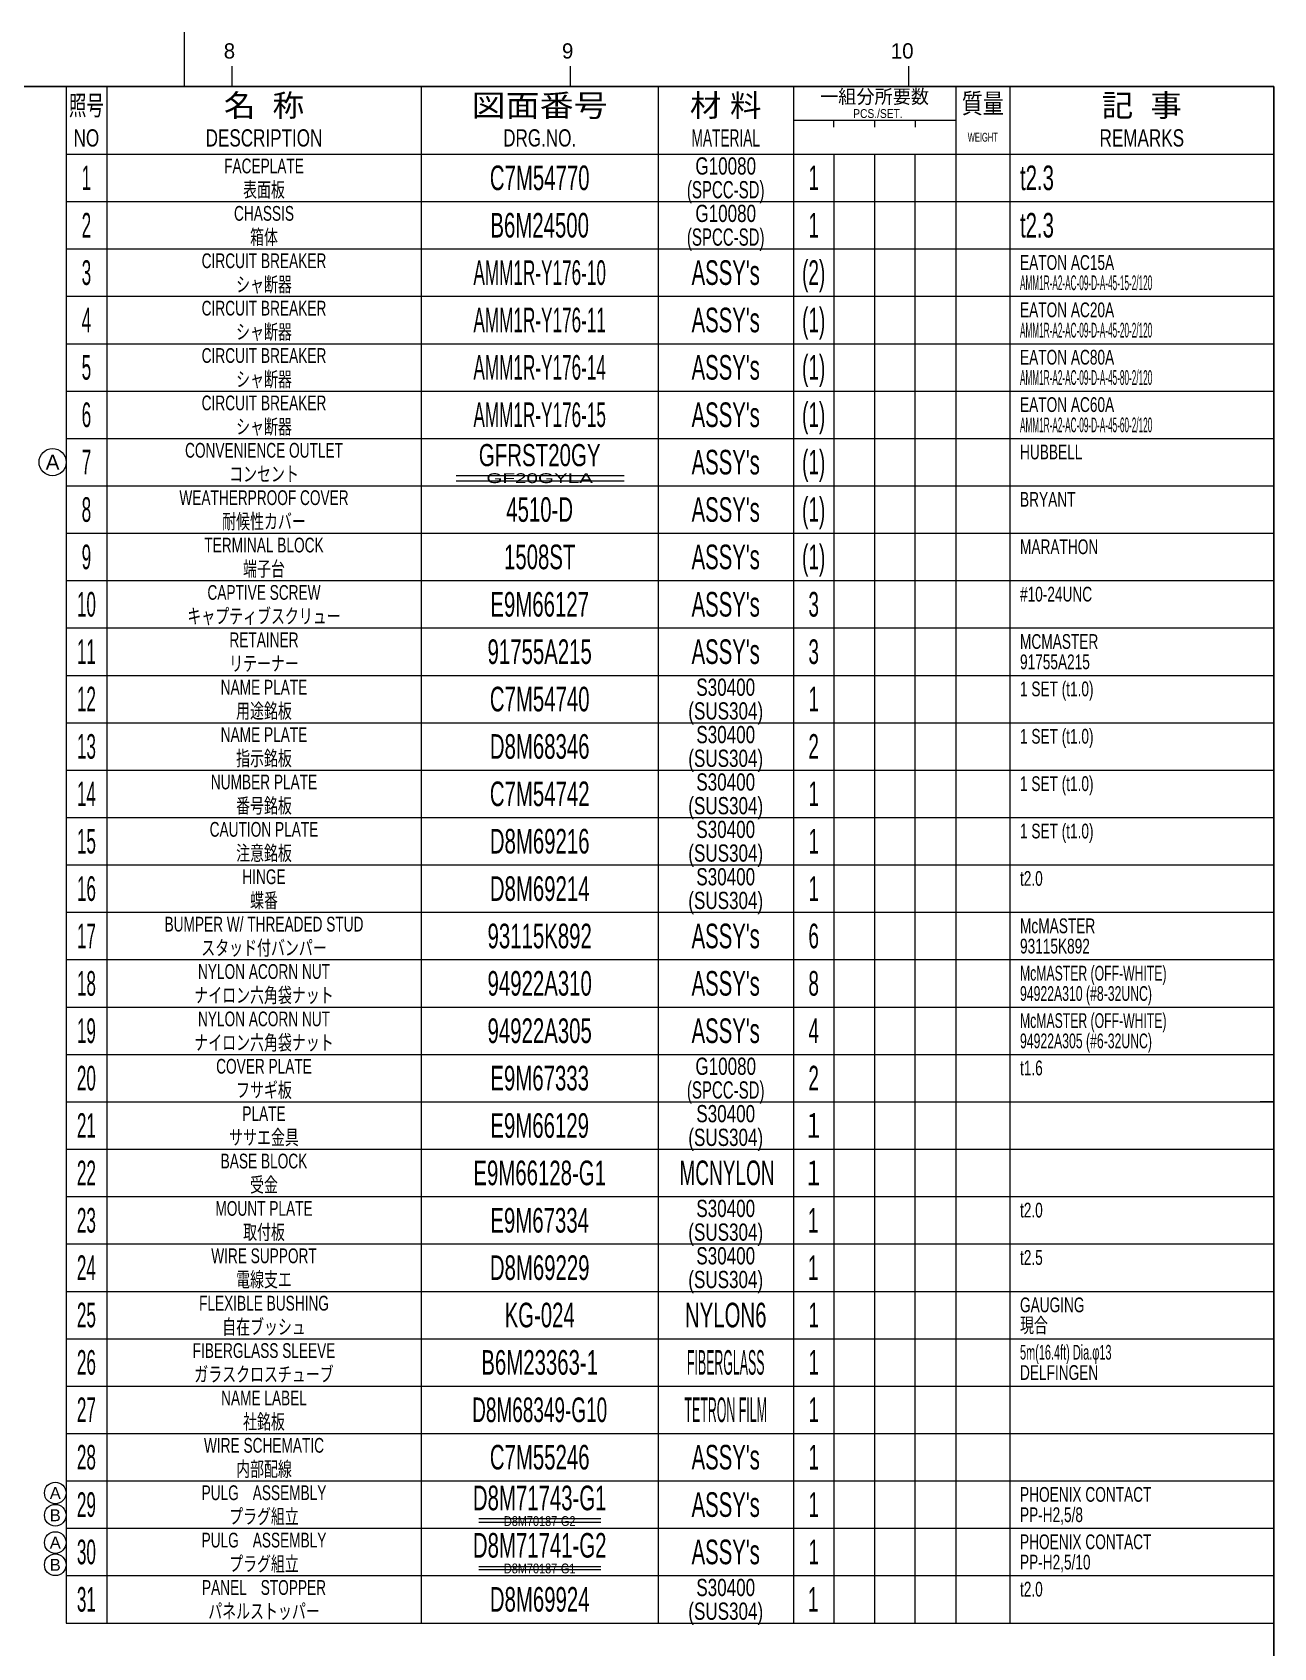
# Model space of a CAD drawing. Header units: millimetres. Extents: x 7 to 587, y 2 to 418.
# Drawn here: x 403.5 to 587, y 179.4 to 418 of the extents above; entities that cross this region are included whole.
import ezdxf
from ezdxf.enums import TextEntityAlignment as Align

# ---------------------------------------------------------------- set-up
doc = ezdxf.new("R2010")
doc.units = ezdxf.units.MM
for name, color, linetype in [('GR1_05', 7, 'Continuous'), ('図面枠C7M', 7, 'Continuous'), ('表題、部品表_01', 7, 'Continuous'), ('表題、部品表_02', 7, 'Continuous'), ('表題、部品表_03', 7, 'Continuous')]:
    doc.layers.add(name, color=color, linetype=linetype)
doc.styles.add('HG丸ｺﾞｼｯｸM-PRO', font='')
doc.styles.get('HG丸ｺﾞｼｯｸM-PRO').set_extended_font_data('HG丸ｺﾞｼｯｸM-PRO')

# ---------------------------------------------------------------- blocks, each defined once
blk = doc.blocks.new('BLKF023')
at = {"layer": '図面枠C7M', "color": 4, "linetype": 'Continuous', "lineweight": 13}
for p, q in [((426, 410), (426, 418)), ((433, 413), (433, 410)), ((483, 413), (483, 410)), ((533, 413), (533, 410)), ((585, 393), (587, 393)), ((585, 386), (587, 386)), ((585, 379), (587, 379)), ((585, 372), (587, 372)), ((585, 365), (587, 365)), ((585, 358), (587, 358)), ((585, 351), (587, 351)), ((585, 344), (587, 344)), ((585, 337), (587, 337)), ((585, 330), (587, 330)), ((585, 323), (587, 323)), ((585, 316), (587, 316)), ((585, 309), (587, 309)), ((585, 302), (587, 302)), ((585, 295), (587, 295)), ((585, 288), (587, 288)), ((585, 281), (587, 281)), ((585, 274), (587, 274)), ((585, 267), (587, 267)), ((587, 260), (585, 260)), ((585, 253), (587, 253)), ((585, 246), (587, 246)), ((585, 239), (587, 239)), ((585, 232), (587, 232)), ((585, 225), (587, 225)), ((585, 218), (587, 218)), ((585, 211), (587, 211)), ((585, 204), (587, 204)), ((585, 197), (587, 197)), ((585, 190), (587, 190)), ((585, 183), (587, 183))]:
    blk.add_line(p, q, dxfattribs=at)
at = {"layer": '図面枠C7M', "color": 2, "linetype": 'Continuous', "lineweight": 25}
for p, q in [((33, 410), (587, 410)), ((587, 410), (587, 10))]:
    blk.add_line(p, q, dxfattribs=at)
at = {"layer": '図面枠C7M', "color": 4, "linetype": 'Continuous', "lineweight": 13, "style": 'HG丸ｺﾞｼｯｸM-PRO', "width": 1.003994}
for s, height, p in [('8', 2.25, (431.8, 413.45)), ('9', 2.25, (481.8, 413.45)), ('10', 2.255, (530.4, 413.45))]:
    blk.add_text(s, height=height, dxfattribs=at).set_placement(p, align=Align.BOTTOM_LEFT)
blk = doc.blocks.new('BLKF029')
at = {"layer": '表題、部品表_01', "color": 4, "linetype": 'Continuous', "lineweight": 13}
for p, q in [((408.5, 410), (408.5, 400)), ((408.5, 410), (587, 410)), ((414.5, 410), (414.5, 400)), ((461, 410), (461, 400)), ((496, 410), (496, 400)), ((516, 410), (516, 400)), ((540, 410), (540, 400)), ((548, 410), (548, 400)), ((587, 410), (587, 400)), ((516, 405), (540, 405)), ((522, 404), (522, 405)), ((528, 405), (528, 404)), ((534, 405), (534, 404)), ((408.5, 400), (587, 400))]:
    blk.add_line(p, q, dxfattribs=at)
at = {"layer": '表題、部品表_01', "color": 3, "linetype": 'Continuous', "lineweight": 35, "style": 'HG丸ｺﾞｼｯｸM-PRO'}
for s, height, width, p in [('照号', 2.909, 0.651535, (411.5, 407.2)), ('名  称', 3.273, 1.042426, (437.75, 407.2)), ('図面番号', 3.273, 1.127518, (478.5, 407.2)), ('材 料', 3.273, 1.042439, (506, 407.2)), ('一組分所要数', 2.036, 0.966638, (528, 408.5)), ('質量', 2.909, 0.781842, (544, 407.5)), ('記  事', 3.273, 1.042426, (567.5, 407.2)), ('PCS./SET.', 1.309, 0.862935, (528.5, 406)), ('NO', 2.545, 0.740841, (411.5, 402.4)), ('DESCRIPTION', 2.5455, 0.741365, (437.75, 402.4)), ('DRG.NO.', 2.545, 0.741189, (478.5, 402.4)), ('MATERIAL', 2.545, 0.594756, (506, 402.4)), ('REMARKS', 2.545, 0.742803, (567.5, 402.4)), ('WEIGHT', 1.309, 0.635507, (544, 402.5))]:
    blk.add_text(s, height=height, dxfattribs=dict(at, width=width)).set_placement(p, align=Align.MIDDLE_CENTER)
blk = doc.blocks.new('BLKF028')
at = {"layer": '表題、部品表_01', "color": 3, "linetype": 'Continuous', "lineweight": 13}
blk.add_blockref('BLKF029', (0, 0), dxfattribs=at)
blk = doc.blocks.new('BLKF030')
at = {"layer": '表題、部品表_02', "color": 4, "linetype": 'Continuous', "lineweight": 13}
for p, q in [((408.5, 365), (408.5, 358)), ((408.5, 365), (587, 365)), ((414.5, 365), (414.5, 358)), ((461, 365), (461, 358)), ((496, 365), (496, 358)), ((516, 365), (516, 358)), ((522, 365), (522, 358)), ((528, 365), (528, 358)), ((534, 358), (534, 365)), ((540, 365), (540, 358)), ((548, 365), (548, 358)), ((587, 365), (587, 358)), ((408.5, 358), (587, 358))]:
    blk.add_line(p, q, dxfattribs=at)
blk = doc.blocks.new('BLKF033')
at = {"layer": '表題、部品表_02', "color": 4, "linetype": 'Continuous', "lineweight": 13}
for p, q in [((408.5, 379), (408.5, 372)), ((408.5, 379), (587, 379)), ((414.5, 379), (414.5, 372)), ((461, 379), (461, 372)), ((496, 379), (496, 372)), ((516, 379), (516, 372)), ((522, 379), (522, 372)), ((528, 379), (528, 372)), ((534, 372), (534, 379)), ((540, 379), (540, 372)), ((548, 379), (548, 372)), ((587, 379), (587, 372)), ((408.5, 372), (587, 372))]:
    blk.add_line(p, q, dxfattribs=at)
blk = doc.blocks.new('BLKF035')
at = {"layer": '表題、部品表_02', "color": 4, "linetype": 'Continuous', "lineweight": 13}
for p, q in [((408.5, 386), (408.5, 379)), ((408.5, 386), (587, 386)), ((414.5, 386), (414.5, 379)), ((461, 386), (461, 379)), ((496, 386), (496, 379)), ((516, 386), (516, 379)), ((522, 386), (522, 379)), ((528, 386), (528, 379)), ((534, 379), (534, 386)), ((540, 386), (540, 379)), ((548, 386), (548, 379)), ((587, 386), (587, 379)), ((408.5, 379), (587, 379))]:
    blk.add_line(p, q, dxfattribs=at)
blk = doc.blocks.new('BLKF036')
at = {"layer": '表題、部品表_02', "color": 4, "linetype": 'Continuous', "lineweight": 13}
for p, q in [((408.5, 400), (408.5, 393)), ((408.5, 400), (587, 400)), ((414.5, 400), (414.5, 393)), ((461, 400), (461, 393)), ((496, 400), (496, 393)), ((516, 400), (516, 393)), ((522, 400), (522, 393)), ((528, 400), (528, 393)), ((534, 393), (534, 400)), ((540, 400), (540, 393)), ((548, 400), (548, 393)), ((587, 400), (587, 393)), ((408.5, 393), (587, 393))]:
    blk.add_line(p, q, dxfattribs=at)
blk = doc.blocks.new('BLKF038')
at = {"layer": '表題、部品表_02', "color": 4, "linetype": 'Continuous', "lineweight": 13}
for p, q in [((408.5, 393), (408.5, 386)), ((408.5, 393), (587, 393)), ((414.5, 393), (414.5, 386)), ((461, 393), (461, 386)), ((496, 393), (496, 386)), ((516, 393), (516, 386)), ((522, 393), (522, 386)), ((528, 393), (528, 386)), ((534, 386), (534, 393)), ((540, 393), (540, 386)), ((548, 393), (548, 386)), ((587, 393), (587, 386)), ((408.5, 386), (587, 386))]:
    blk.add_line(p, q, dxfattribs=at)
blk = doc.blocks.new('BLKF040')
at = {"layer": '表題、部品表_02', "color": 4, "linetype": 'Continuous', "lineweight": 13}
for p, q in [((408.5, 344), (408.5, 337)), ((408.5, 344), (587, 344)), ((414.5, 344), (414.5, 337)), ((461, 344), (461, 337)), ((496, 344), (496, 337)), ((516, 344), (516, 337)), ((522, 344), (522, 337)), ((528, 344), (528, 337)), ((534, 337), (534, 344)), ((540, 344), (540, 337)), ((548, 344), (548, 337)), ((587, 344), (587, 337)), ((408.5, 337), (587, 337))]:
    blk.add_line(p, q, dxfattribs=at)
blk = doc.blocks.new('BLKF042')
at = {"layer": '表題、部品表_02', "color": 4, "linetype": 'Continuous', "lineweight": 13}
for p, q in [((408.5, 337), (408.5, 330)), ((408.5, 337), (587, 337)), ((414.5, 337), (414.5, 330)), ((461, 337), (461, 330)), ((496, 337), (496, 330)), ((516, 337), (516, 330)), ((522, 337), (522, 330)), ((528, 337), (528, 330)), ((534, 330), (534, 337)), ((540, 337), (540, 330)), ((548, 337), (548, 330)), ((587, 337), (587, 330)), ((408.5, 330), (587, 330))]:
    blk.add_line(p, q, dxfattribs=at)
blk = doc.blocks.new('BLKF044')
at = {"layer": '表題、部品表_02', "color": 4, "linetype": 'Continuous', "lineweight": 13}
for p, q in [((408.5, 330), (408.5, 323)), ((408.5, 330), (587, 330)), ((414.5, 330), (414.5, 323)), ((461, 330), (461, 323)), ((496, 330), (496, 323)), ((516, 330), (516, 323)), ((522, 330), (522, 323)), ((528, 330), (528, 323)), ((534, 323), (534, 330)), ((540, 330), (540, 323)), ((548, 330), (548, 323)), ((587, 330), (587, 323)), ((408.5, 323), (587, 323))]:
    blk.add_line(p, q, dxfattribs=at)
blk = doc.blocks.new('BLKF046')
at = {"layer": '表題、部品表_02', "color": 4, "linetype": 'Continuous', "lineweight": 13}
for p, q in [((408.5, 323), (408.5, 316)), ((408.5, 323), (587, 323)), ((414.5, 323), (414.5, 316)), ((461, 323), (461, 316)), ((496, 323), (496, 316)), ((516, 323), (516, 316)), ((522, 323), (522, 316)), ((528, 323), (528, 316)), ((534, 316), (534, 323)), ((540, 323), (540, 316)), ((548, 323), (548, 316)), ((587, 323), (587, 316)), ((408.5, 316), (587, 316))]:
    blk.add_line(p, q, dxfattribs=at)
blk = doc.blocks.new('BLKF048')
at = {"layer": '表題、部品表_02', "color": 4, "linetype": 'Continuous', "lineweight": 13}
for p, q in [((408.5, 316), (408.5, 309)), ((408.5, 316), (587, 316)), ((414.5, 316), (414.5, 309)), ((461, 316), (461, 309)), ((496, 316), (496, 309)), ((516, 316), (516, 309)), ((522, 316), (522, 309)), ((528, 316), (528, 309)), ((534, 309), (534, 316)), ((540, 316), (540, 309)), ((548, 316), (548, 309)), ((587, 316), (587, 309)), ((408.5, 309), (587, 309))]:
    blk.add_line(p, q, dxfattribs=at)
blk = doc.blocks.new('BLKF050')
at = {"layer": '表題、部品表_02', "color": 4, "linetype": 'Continuous', "lineweight": 13}
for p, q in [((408.5, 309), (408.5, 302)), ((408.5, 309), (587, 309)), ((414.5, 309), (414.5, 302)), ((461, 309), (461, 302)), ((496, 309), (496, 302)), ((516, 309), (516, 302)), ((522, 309), (522, 302)), ((528, 309), (528, 302)), ((534, 302), (534, 309)), ((540, 309), (540, 302)), ((548, 309), (548, 302)), ((587, 309), (587, 302)), ((408.5, 302), (587, 302))]:
    blk.add_line(p, q, dxfattribs=at)
blk = doc.blocks.new('BLKF052')
at = {"layer": '表題、部品表_02', "color": 4, "linetype": 'Continuous', "lineweight": 13}
for p, q in [((408.5, 295), (408.5, 288)), ((408.5, 295), (587, 295)), ((414.5, 295), (414.5, 288)), ((461, 295), (461, 288)), ((496, 295), (496, 288)), ((516, 295), (516, 288)), ((522, 295), (522, 288)), ((528, 295), (528, 288)), ((534, 288), (534, 295)), ((540, 295), (540, 288)), ((548, 295), (548, 288)), ((587, 295), (587, 288)), ((408.5, 288), (587, 288))]:
    blk.add_line(p, q, dxfattribs=at)
blk = doc.blocks.new('BLKF054')
at = {"layer": '表題、部品表_02', "color": 4, "linetype": 'Continuous', "lineweight": 13}
for p, q in [((408.5, 288), (408.5, 281)), ((408.5, 288), (587, 288)), ((414.5, 288), (414.5, 281)), ((461, 288), (461, 281)), ((496, 288), (496, 281)), ((516, 288), (516, 281)), ((522, 288), (522, 281)), ((528, 288), (528, 281)), ((534, 281), (534, 288)), ((540, 288), (540, 281)), ((548, 288), (548, 281)), ((587, 288), (587, 281)), ((408.5, 281), (587, 281))]:
    blk.add_line(p, q, dxfattribs=at)
blk = doc.blocks.new('BLKF056')
at = {"layer": '表題、部品表_02', "color": 4, "linetype": 'Continuous', "lineweight": 13}
for p, q in [((408.5, 281), (408.5, 274)), ((408.5, 281), (587, 281)), ((414.5, 281), (414.5, 274)), ((461, 281), (461, 274)), ((496, 281), (496, 274)), ((516, 281), (516, 274)), ((522, 281), (522, 274)), ((528, 281), (528, 274)), ((534, 274), (534, 281)), ((540, 281), (540, 274)), ((548, 281), (548, 274)), ((587, 281), (587, 274)), ((408.5, 274), (587, 274))]:
    blk.add_line(p, q, dxfattribs=at)
blk = doc.blocks.new('BLKF058')
at = {"layer": '表題、部品表_02', "color": 4, "linetype": 'Continuous', "lineweight": 13}
for p, q in [((408.5, 260), (408.5, 253)), ((408.5, 260), (587, 260)), ((414.5, 260), (414.5, 253)), ((461, 260), (461, 253)), ((496, 260), (496, 253)), ((516, 260), (516, 253)), ((522, 260), (522, 253)), ((528, 260), (528, 253)), ((534, 253), (534, 260)), ((540, 260), (540, 253)), ((548, 260), (548, 253)), ((587, 260), (587, 253)), ((408.5, 253), (587, 253))]:
    blk.add_line(p, q, dxfattribs=at)
blk = doc.blocks.new('BLKF060')
at = {"layer": '表題、部品表_02', "color": 4, "linetype": 'Continuous', "lineweight": 13}
for p, q in [((408.5, 253), (408.5, 246)), ((408.5, 253), (587, 253)), ((414.5, 253), (414.5, 246)), ((461, 253), (461, 246)), ((496, 253), (496, 246)), ((516, 253), (516, 246)), ((522, 253), (522, 246)), ((528, 253), (528, 246)), ((534, 246), (534, 253)), ((540, 253), (540, 246)), ((548, 253), (548, 246)), ((587, 253), (587, 246)), ((408.5, 246), (587, 246))]:
    blk.add_line(p, q, dxfattribs=at)
blk = doc.blocks.new('BLKF062')
at = {"layer": '表題、部品表_02', "color": 4, "linetype": 'Continuous', "lineweight": 13}
for p, q in [((408.5, 246), (408.5, 239)), ((408.5, 246), (587, 246)), ((414.5, 246), (414.5, 239)), ((461, 246), (461, 239)), ((496, 246), (496, 239)), ((516, 246), (516, 239)), ((522, 246), (522, 239)), ((528, 246), (528, 239)), ((534, 239), (534, 246)), ((540, 246), (540, 239)), ((548, 246), (548, 239)), ((587, 246), (587, 239)), ((408.5, 239), (587, 239))]:
    blk.add_line(p, q, dxfattribs=at)
blk = doc.blocks.new('BLKF064')
at = {"layer": '表題、部品表_02', "color": 4, "linetype": 'Continuous', "lineweight": 13}
for p, q in [((408.5, 239), (408.5, 232)), ((408.5, 239), (587, 239)), ((414.5, 239), (414.5, 232)), ((461, 239), (461, 232)), ((496, 239), (496, 232)), ((516, 239), (516, 232)), ((522, 239), (522, 232)), ((528, 239), (528, 232)), ((534, 232), (534, 239)), ((540, 239), (540, 232)), ((548, 239), (548, 232)), ((587, 239), (587, 232)), ((408.5, 232), (587, 232))]:
    blk.add_line(p, q, dxfattribs=at)
blk = doc.blocks.new('BLKF066')
at = {"layer": '表題、部品表_02', "color": 4, "linetype": 'Continuous', "lineweight": 13}
for p, q in [((408.5, 232), (408.5, 225)), ((408.5, 232), (587, 232)), ((414.5, 232), (414.5, 225)), ((461, 232), (461, 225)), ((496, 232), (496, 225)), ((516, 232), (516, 225)), ((522, 232), (522, 225)), ((528, 232), (528, 225)), ((534, 225), (534, 232)), ((540, 232), (540, 225)), ((548, 232), (548, 225)), ((587, 232), (587, 225)), ((408.5, 225), (587, 225))]:
    blk.add_line(p, q, dxfattribs=at)
blk = doc.blocks.new('BLKF068')
at = {"layer": '表題、部品表_02', "color": 4, "linetype": 'Continuous', "lineweight": 13}
for p, q in [((408.5, 218), (408.5, 211)), ((408.5, 218), (587, 218)), ((414.5, 218), (414.5, 211)), ((461, 218), (461, 211)), ((496, 218), (496, 211)), ((516, 218), (516, 211)), ((522, 218), (522, 211)), ((528, 218), (528, 211)), ((534, 211), (534, 218)), ((540, 218), (540, 211)), ((548, 218), (548, 211)), ((587, 218), (587, 211)), ((408.5, 211), (587, 211))]:
    blk.add_line(p, q, dxfattribs=at)
blk = doc.blocks.new('BLKF070')
at = {"layer": '表題、部品表_02', "color": 4, "linetype": 'Continuous', "lineweight": 13}
for p, q in [((408.5, 211), (408.5, 204)), ((408.5, 211), (587, 211)), ((414.5, 211), (414.5, 204)), ((461, 211), (461, 204)), ((496, 211), (496, 204)), ((516, 211), (516, 204)), ((522, 211), (522, 204)), ((528, 211), (528, 204)), ((534, 204), (534, 211)), ((540, 211), (540, 204)), ((548, 211), (548, 204)), ((587, 211), (587, 204)), ((408.5, 204), (587, 204))]:
    blk.add_line(p, q, dxfattribs=at)
blk = doc.blocks.new('BLKF072')
at = {"layer": '表題、部品表_02', "color": 4, "linetype": 'Continuous', "lineweight": 13}
for p, q in [((408.5, 267), (408.5, 260)), ((408.5, 267), (587, 267)), ((414.5, 267), (414.5, 260)), ((461, 267), (461, 260)), ((496, 267), (496, 260)), ((516, 267), (516, 260)), ((522, 267), (522, 260)), ((528, 267), (528, 260)), ((534, 260), (534, 267)), ((540, 267), (540, 260)), ((548, 267), (548, 260)), ((587, 267), (587, 260)), ((408.5, 260), (587, 260))]:
    blk.add_line(p, q, dxfattribs=at)
blk = doc.blocks.new('BLKF074')
at = {"layer": '表題、部品表_02', "color": 4, "linetype": 'Continuous', "lineweight": 13}
for p, q in [((408.5, 274), (408.5, 267)), ((408.5, 274), (587, 274)), ((414.5, 274), (414.5, 267)), ((461, 274), (461, 267)), ((496, 274), (496, 267)), ((516, 274), (516, 267)), ((522, 274), (522, 267)), ((528, 274), (528, 267)), ((534, 267), (534, 274)), ((540, 274), (540, 267)), ((548, 274), (548, 267)), ((587, 274), (587, 267)), ((408.5, 267), (587, 267))]:
    blk.add_line(p, q, dxfattribs=at)
blk = doc.blocks.new('BLKF108')
at = {"layer": '表題、部品表_02', "color": 4, "linetype": 'Continuous', "lineweight": 13}
for p, q in [((408.5, 372), (408.5, 365)), ((408.5, 372), (587, 372)), ((414.5, 372), (414.5, 365)), ((461, 372), (461, 365)), ((496, 372), (496, 365)), ((516, 372), (516, 365)), ((522, 372), (522, 365)), ((528, 372), (528, 365)), ((534, 365), (534, 372)), ((540, 372), (540, 365)), ((548, 372), (548, 365)), ((587, 372), (587, 365)), ((408.5, 365), (587, 365))]:
    blk.add_line(p, q, dxfattribs=at)
blk = doc.blocks.new('BLKF110')
at = {"layer": '表題、部品表_02', "color": 4, "linetype": 'Continuous', "lineweight": 13}
for p, q in [((408.5, 302), (408.5, 295)), ((408.5, 302), (587, 302)), ((414.5, 302), (414.5, 295)), ((461, 302), (461, 295)), ((496, 302), (496, 295)), ((516, 302), (516, 295)), ((522, 302), (522, 295)), ((528, 302), (528, 295)), ((534, 295), (534, 302)), ((540, 302), (540, 295)), ((548, 302), (548, 295)), ((587, 302), (587, 295)), ((408.5, 295), (587, 295))]:
    blk.add_line(p, q, dxfattribs=at)
blk = doc.blocks.new('BLKF112')
at = {"layer": '表題、部品表_02', "color": 4, "linetype": 'Continuous', "lineweight": 13}
for p, q in [((408.5, 358), (408.5, 351)), ((408.5, 358), (587, 358)), ((414.5, 358), (414.5, 351)), ((461, 358), (461, 351)), ((496, 358), (496, 351)), ((516, 358), (516, 351)), ((522, 358), (522, 351)), ((528, 358), (528, 351)), ((534, 351), (534, 358)), ((540, 358), (540, 351)), ((548, 358), (548, 351)), ((587, 358), (587, 351)), ((408.5, 351), (587, 351))]:
    blk.add_line(p, q, dxfattribs=at)
blk = doc.blocks.new('BLKF114')
at = {"layer": '表題、部品表_02', "color": 4, "linetype": 'Continuous', "lineweight": 13}
for p, q in [((408.5, 351), (408.5, 344)), ((408.5, 351), (587, 351)), ((414.5, 351), (414.5, 344)), ((461, 351), (461, 344)), ((496, 351), (496, 344)), ((516, 351), (516, 344)), ((522, 351), (522, 344)), ((528, 351), (528, 344)), ((534, 344), (534, 351)), ((540, 351), (540, 344)), ((548, 351), (548, 344)), ((587, 351), (587, 344)), ((408.5, 344), (587, 344))]:
    blk.add_line(p, q, dxfattribs=at)
blk = doc.blocks.new('BLKF116')
at = {"layer": '表題、部品表_02', "color": 4, "linetype": 'Continuous', "lineweight": 13}
for p, q in [((408.5, 204), (408.5, 197)), ((408.5, 204), (587, 204)), ((414.5, 204), (414.5, 197)), ((461, 204), (461, 197)), ((496, 204), (496, 197)), ((516, 204), (516, 197)), ((522, 204), (522, 197)), ((528, 204), (528, 197)), ((534, 197), (534, 204)), ((540, 204), (540, 197)), ((548, 204), (548, 197)), ((587, 204), (587, 197)), ((408.5, 197), (587, 197))]:
    blk.add_line(p, q, dxfattribs=at)
blk = doc.blocks.new('BLKF118')
at = {"layer": '表題、部品表_02', "color": 4, "linetype": 'Continuous', "lineweight": 13}
for p, q in [((408.5, 197), (408.5, 190)), ((408.5, 197), (587, 197)), ((414.5, 197), (414.5, 190)), ((461, 197), (461, 190)), ((496, 197), (496, 190)), ((516, 197), (516, 190)), ((522, 197), (522, 190)), ((528, 197), (528, 190)), ((534, 190), (534, 197)), ((540, 197), (540, 190)), ((548, 197), (548, 190)), ((587, 197), (587, 190)), ((408.5, 190), (587, 190))]:
    blk.add_line(p, q, dxfattribs=at)
blk = doc.blocks.new('BLKF126')
at = {"layer": '表題、部品表_02', "color": 4, "linetype": 'Continuous', "lineweight": 13}
for p, q in [((408.5, 225), (408.5, 218)), ((408.5, 225), (587, 225)), ((414.5, 225), (414.5, 218)), ((461, 225), (461, 218)), ((496, 225), (496, 218)), ((516, 225), (516, 218)), ((522, 225), (522, 218)), ((528, 225), (528, 218)), ((534, 218), (534, 225)), ((540, 225), (540, 218)), ((548, 225), (548, 218)), ((587, 225), (587, 218)), ((408.5, 218), (587, 218))]:
    blk.add_line(p, q, dxfattribs=at)
blk = doc.blocks.new('BLKF128')
at = {"layer": '表題、部品表_02', "color": 4, "linetype": 'Continuous', "lineweight": 13}
for p, q in [((408.5, 190), (408.5, 183)), ((408.5, 190), (587, 190)), ((414.5, 190), (414.5, 183)), ((461, 190), (461, 183)), ((496, 190), (496, 183)), ((516, 190), (516, 183)), ((522, 190), (522, 183)), ((528, 190), (528, 183)), ((534, 183), (534, 190)), ((540, 190), (540, 183)), ((548, 190), (548, 183)), ((587, 190), (587, 183)), ((408.5, 183), (587, 183))]:
    blk.add_line(p, q, dxfattribs=at)
blk = doc.blocks.new('BLKF132')
at = {"layer": 'GR1_05', "color": 4, "linetype": 'Continuous', "lineweight": 13}
blk.add_circle((406.9, 194.88), 1.6, dxfattribs=at)
at = {"layer": 'GR1_05', "color": 4, "linetype": 'Continuous', "lineweight": 13, "style": 'HG丸ｺﾞｼｯｸM-PRO', "width": 1.042301}
blk.add_text('A', height=1.75, dxfattribs=at).set_placement((406.9, 194.88), align=Align.MIDDLE_CENTER)
blk = doc.blocks.new('BLKF133')
at = {"layer": 'GR1_05', "color": 4, "linetype": 'Continuous', "lineweight": 13}
blk.add_circle((406.9, 202.21), 1.6, dxfattribs=at)
at = {"layer": 'GR1_05', "color": 4, "linetype": 'Continuous', "lineweight": 13, "style": 'HG丸ｺﾞｼｯｸM-PRO', "width": 1.042301}
blk.add_text('A', height=1.75, dxfattribs=at).set_placement((406.9, 202.21), align=Align.MIDDLE_CENTER)
blk = doc.blocks.new('BLKF136')
at = {"layer": 'GR1_05', "color": 4, "linetype": 'Continuous', "lineweight": 13}
blk.add_circle((406.5, 354.5), 2, dxfattribs=at)
at = {"layer": 'GR1_05', "color": 4, "linetype": 'Continuous', "lineweight": 13, "style": 'HG丸ｺﾞｼｯｸM-PRO', "width": 1.042301}
blk.add_text('A', height=2.18, dxfattribs=at).set_placement((406.5, 354.5), align=Align.MIDDLE_CENTER)
blk = doc.blocks.new('BLKF137')
at = {"layer": 'GR1_05', "color": 4, "linetype": 'Continuous', "lineweight": 13}
blk.add_circle((406.9, 191.6), 1.6, dxfattribs=at)
at = {"layer": 'GR1_05', "color": 4, "linetype": 'Continuous', "lineweight": 13, "style": 'HG丸ｺﾞｼｯｸM-PRO', "width": 1.04272}
blk.add_text('B', height=1.75, dxfattribs=at).set_placement((406.9, 191.6), align=Align.MIDDLE_CENTER)
blk = doc.blocks.new('BLKF138')
at = {"layer": 'GR1_05', "color": 4, "linetype": 'Continuous', "lineweight": 13}
blk.add_circle((406.9, 198.92), 1.6, dxfattribs=at)
at = {"layer": 'GR1_05', "color": 4, "linetype": 'Continuous', "lineweight": 13, "style": 'HG丸ｺﾞｼｯｸM-PRO', "width": 1.04272}
blk.add_text('B', height=1.75, dxfattribs=at).set_placement((406.9, 198.92), align=Align.MIDDLE_CENTER)

msp = doc.modelspace()

# ---------------------------------------------------------------- linework, layer by layer
at = {"layer": 'GR1_05', "color": 4, "linetype": 'Continuous', "lineweight": 13}
for p, q in [((466.14, 352.53), (490.97, 352.53)), ((466.14, 351.73), (490.97, 351.73))]:
    msp.add_line(p, q, dxfattribs=at)
at = {"layer": 'GR1_05', "color": 2, "linetype": 'Continuous', "lineweight": 13}
for p, q in [((487.52, 198.38), (469.52, 198.38)), ((487.52, 197.87), (469.52, 197.87)), ((487.52, 191.29), (469.52, 191.29)), ((487.52, 190.87), (469.52, 190.87))]:
    msp.add_line(p, q, dxfattribs=at)

# ---------------------------------------------------------------- block references
at = {"layer": 'GR1_05', "color": 4, "linetype": 'Continuous', "lineweight": 13}
for name in ['BLKF136', 'BLKF133', 'BLKF138', 'BLKF132', 'BLKF137']:
    msp.add_blockref(name, (0, 0), dxfattribs=at)
at = {"layer": '図面枠C7M', "color": 4, "linetype": 'Continuous', "lineweight": 13}
msp.add_blockref('BLKF023', (0, 0), dxfattribs=at)
at = {"layer": '表題、部品表_01', "color": 3, "linetype": 'Continuous', "lineweight": 13}
msp.add_blockref('BLKF028', (0, 0), dxfattribs=at)
at = {"layer": '表題、部品表_02', "color": 4, "linetype": 'Continuous', "lineweight": 13}
for name in ['BLKF036', 'BLKF038', 'BLKF035', 'BLKF033', 'BLKF108', 'BLKF030', 'BLKF112', 'BLKF114', 'BLKF040', 'BLKF042', 'BLKF044', 'BLKF046', 'BLKF048', 'BLKF050', 'BLKF110', 'BLKF052', 'BLKF054', 'BLKF056', 'BLKF074', 'BLKF072', 'BLKF058', 'BLKF060', 'BLKF062', 'BLKF064', 'BLKF066', 'BLKF126', 'BLKF068', 'BLKF070', 'BLKF116', 'BLKF118', 'BLKF128']:
    msp.add_blockref(name, (0, 0), dxfattribs=at)

# ---------------------------------------------------------------- texts
at = {"layer": 'GR1_05', "color": 3, "linetype": 'Continuous', "lineweight": 35, "style": 'HG丸ｺﾞｼｯｸM-PRO', "width": 1.565468}
msp.add_text('GF20GYLA', height=1.455, dxfattribs=at).set_placement((478.5, 352.13), align=Align.MIDDLE_CENTER)
at = {"layer": 'GR1_05', "color": 3, "linetype": 'Continuous', "lineweight": 13, "style": 'HG丸ｺﾞｼｯｸM-PRO', "width": 0.82932}
for s, p in [('D8M70187-G2', (478.5, 198.06)), ('D8M70187-G1', (478.5, 191.06))]:
    msp.add_text(s, height=1.4545, dxfattribs=at).set_placement(p, align=Align.MIDDLE_CENTER)
at = {"layer": '表題、部品表_03', "color": 3, "linetype": 'Continuous', "lineweight": 35, "style": 'HG丸ｺﾞｼｯｸM-PRO'}
for s, height, width, p in [('FACEPLATE', 2.182, 0.692523, (437.75, 398.25)), ('G10080', 2.545, 0.740408, (506, 398.25)), ('1', 3.64, 0.521199, (411.5, 396.5)), ('表面板', 2.182, 0.692256, (437.75, 394.75)), ('C7M54770', 3.636, 0.619792, (478.5, 396.5)), ('(SPCC-SD)', 2.545, 0.652377, (506, 394.75)), ('1', 3.64, 0.576062, (519, 396.5)), ('CHASSIS', 2.182, 0.692411, (437.75, 391.25)), ('G10080', 2.545, 0.740408, (506, 391.25)), ('2', 3.64, 0.521199, (411.5, 389.5)), ('箱体', 2.182, 0.692256, (437.75, 387.75)), ('B6M24500', 3.636, 0.619614, (478.5, 389.5)), ('(SPCC-SD)', 2.545, 0.652377, (506, 387.75)), ('1', 3.64, 0.576062, (519, 389.5)), ('3', 3.64, 0.521199, (411.5, 382.5)), ('CIRCUIT BREAKER', 2.1818, 0.693165, (437.75, 384.25)), ('AMM1R-Y176-10', 3.6364, 0.521346, (478.5, 382.5)), ("ASSY's", 3.636, 0.617769, (506, 382.5)), ('(2)', 3.636, 0.576968, (519, 382.5)), ('シャ断器', 2.182, 0.692256, (437.75, 380.75)), ('4', 3.64, 0.521199, (411.5, 375.5)), ('CIRCUIT BREAKER', 2.1818, 0.693165, (437.75, 377.25)), ('AMM1R-Y176-11', 3.6364, 0.521346, (478.5, 375.5)), ("ASSY's", 3.636, 0.617769, (506, 375.5)), ('(1)', 3.636, 0.576968, (519, 375.5)), ('シャ断器', 2.182, 0.692256, (437.75, 373.75)), ('5', 3.64, 0.521199, (411.5, 368.5)), ('CIRCUIT BREAKER', 2.1818, 0.693165, (437.75, 370.25)), ('AMM1R-Y176-14', 3.6364, 0.521346, (478.5, 368.5)), ("ASSY's", 3.636, 0.617769, (506, 368.5)), ('(1)', 3.636, 0.576968, (519, 368.5)), ('シャ断器', 2.182, 0.692256, (437.75, 366.75)), ('6', 3.64, 0.521199, (411.5, 361.5)), ('CIRCUIT BREAKER', 2.1818, 0.693165, (437.75, 363.25)), ('AMM1R-Y176-15', 3.6364, 0.521346, (478.5, 361.5)), ("ASSY's", 3.636, 0.617769, (506, 361.5)), ('(1)', 3.636, 0.576968, (519, 361.5)), ('シャ断器', 2.182, 0.692256, (437.75, 359.75)), ('7', 3.64, 0.521199, (411.5, 354.5)), ('CONVENIENCE OUTLET', 2.1818, 0.692105, (437.75, 356.25)), ('GFRST20GY', 3.273, 0.691755, (478.5, 355.54)), ("ASSY's", 3.636, 0.617769, (506, 354.5)), ('(1)', 3.636, 0.576968, (519, 354.5)), ('コンセント', 2.182, 0.692256, (437.75, 352.75)), ('8', 3.64, 0.521199, (411.5, 347.5)), ('WEATHERPROOF COVER', 2.1818, 0.691743, (437.75, 349.25)), ('4510-D', 3.636, 0.619338, (478.5, 347.5)), ("ASSY's", 3.636, 0.617769, (506, 347.5)), ('(1)', 3.636, 0.576968, (519, 347.5)), ('耐候性カバー', 2.182, 0.692256, (437.75, 345.75)), ('9', 3.64, 0.521199, (411.5, 340.5)), ('TERMINAL BLOCK', 2.1818, 0.693044, (437.75, 342.25)), ('1508ST', 3.636, 0.619032, (478.5, 340.5)), ("ASSY's", 3.636, 0.617769, (506, 340.5)), ('(1)', 3.636, 0.576968, (519, 340.5)), ('端子台', 2.182, 0.692256, (437.75, 338.75)), ('10', 3.636, 0.521199, (411.5, 333.5)), ('CAPTIVE SCREW', 2.1818, 0.692123, (437.75, 335.25)), ('E9M66127', 3.636, 0.619819, (478.5, 333.5)), ("ASSY's", 3.636, 0.617769, (506, 333.5)), ('3', 3.64, 0.576062, (519, 333.5)), ('キャプティブスクリュー', 2.1818, 0.692256, (437.75, 331.75)), ('RETAINER', 2.182, 0.692899, (437.75, 328.25)), ('11', 3.636, 0.521199, (411.5, 326.5)), ('91755A215', 3.636, 0.619765, (478.5, 326.5)), ("ASSY's", 3.636, 0.617769, (506, 326.5)), ('3', 3.64, 0.576062, (519, 326.5)), ('リテーナー', 2.182, 0.692256, (437.75, 324.75)), ('NAME PLATE', 2.182, 0.692312, (437.75, 321.25)), ('S30400', 2.545, 0.740904, (506, 321.25)), ('12', 3.636, 0.521199, (411.5, 319.5)), ('C7M54740', 3.636, 0.619792, (478.5, 319.5)), ('1', 3.64, 0.576062, (519, 319.5)), ('用途銘板', 2.182, 0.692256, (437.75, 317.75)), ('(SUS304)', 2.545, 0.740651, (506, 317.75)), ('NAME PLATE', 2.182, 0.692312, (437.75, 314.25)), ('S30400', 2.545, 0.740904, (506, 314.25)), ('13', 3.636, 0.521199, (411.5, 312.5)), ('D8M68346', 3.636, 0.619412, (478.5, 312.5)), ('2', 3.64, 0.576062, (519, 312.5)), ('指示銘板', 2.182, 0.692256, (437.75, 310.75)), ('(SUS304)', 2.545, 0.740651, (506, 310.75)), ('NUMBER PLATE', 2.1818, 0.692437, (437.75, 307.25)), ('S30400', 2.545, 0.740904, (506, 307.25)), ('14', 3.636, 0.521199, (411.5, 305.5)), ('C7M54742', 3.636, 0.619792, (478.5, 305.5)), ('1', 3.64, 0.576062, (519, 305.5)), ('番号銘板', 2.182, 0.692256, (437.75, 303.75)), ('(SUS304)', 2.545, 0.740651, (506, 303.75)), ('CAUTION PLATE', 2.1818, 0.692676, (437.75, 300.25)), ('S30400', 2.545, 0.740904, (506, 300.25)), ('15', 3.636, 0.521199, (411.5, 298.5)), ('D8M69216', 3.636, 0.619412, (478.5, 298.5)), ('1', 3.64, 0.576062, (519, 298.5)), ('注意銘板', 2.182, 0.692256, (437.75, 296.75)), ('(SUS304)', 2.545, 0.740651, (506, 296.75)), ('HINGE', 2.182, 0.691713, (437.75, 293.25)), ('S30400', 2.545, 0.740904, (506, 293.25)), ('16', 3.636, 0.521199, (411.5, 291.5)), ('蝶番', 2.182, 0.692256, (437.75, 289.75)), ('D8M69214', 3.636, 0.619412, (478.5, 291.5)), ('(SUS304)', 2.545, 0.740651, (506, 289.75)), ('1', 3.64, 0.576062, (519, 291.5)), ('BUMPER W/ THREADED STUD', 2.1818, 0.692195, (437.75, 286.25)), ('17', 3.636, 0.521199, (411.5, 284.5)), ('スタッド付バンパー', 2.182, 0.692256, (437.75, 282.75)), ('93115K892', 3.636, 0.619765, (478.5, 284.5)), ("ASSY's", 3.636, 0.617769, (506, 284.5)), ('6', 3.64, 0.576062, (519, 284.5)), ('18', 3.636, 0.521199, (411.5, 277.5)), ('NYLON ACORN NUT', 2.1818, 0.691991, (437.75, 279.25)), ('94922A310', 3.636, 0.619765, (478.5, 277.5)), ("ASSY's", 3.636, 0.617769, (506, 277.5)), ('8', 3.64, 0.576062, (519, 277.5)), ('ナイロン六角袋ナット', 2.182, 0.692256, (437.75, 275.75)), ('19', 3.636, 0.521199, (411.5, 270.5)), ('NYLON ACORN NUT', 2.1818, 0.691991, (437.75, 272.25)), ('94922A305', 3.636, 0.619765, (478.5, 270.5)), ("ASSY's", 3.636, 0.617769, (506, 270.5)), ('4', 3.64, 0.576062, (519, 270.5)), ('ナイロン六角袋ナット', 2.182, 0.692256, (437.75, 268.75)), ('20', 3.636, 0.521199, (411.5, 263.5)), ('COVER PLATE', 2.1818, 0.692017, (437.75, 265.25)), ('E9M67333', 3.636, 0.619819, (478.5, 263.5)), ('G10080', 2.545, 0.740408, (506, 265.25)), ('2', 3.64, 0.576062, (519, 263.5)), ('フサギ板', 2.182, 0.692256, (437.75, 261.75)), ('(SPCC-SD)', 2.545, 0.652377, (506, 261.75)), ('21', 3.636, 0.521199, (411.5, 256.5)), ('PLATE', 2.182, 0.692752, (437.75, 258.25)), ('E9M66129', 3.636, 0.619819, (478.5, 256.5)), ('S30400', 2.545, 0.740904, (506, 258.25)), ('１', 3.64, 0.578238, (519, 256.5)), ('ササエ金具', 2.182, 0.692256, (437.75, 254.75)), ('(SUS304)', 2.545, 0.740651, (506, 254.75)), ('22', 3.636, 0.521199, (411.5, 249.5)), ('BASE BLOCK', 2.182, 0.69275, (437.75, 251.25)), ('E9M66128-G1', 3.6364, 0.619453, (478.5, 249.5)), ('MCNYLON', 3.636, 0.578042, (506.19, 249.51)), ('１', 3.64, 0.578238, (519, 249.5)), ('受金', 2.182, 0.692256, (437.75, 247.75)), ('23', 3.636, 0.521199, (411.5, 242.5)), ('MOUNT PLATE', 2.1818, 0.692407, (437.75, 244.25)), ('E9M67334', 3.636, 0.619819, (478.5, 242.5)), ('S30400', 2.545, 0.740904, (506, 244.25)), ('1', 3.64, 0.576062, (518.94, 242.5)), ('取付板', 2.182, 0.692256, (437.75, 240.75)), ('(SUS304)', 2.545, 0.740651, (506, 240.75)), ('24', 3.636, 0.521199, (411.5, 235.5)), ('WIRE SUPPORT', 2.1818, 0.691856, (437.75, 237.25)), ('D8M69229', 3.636, 0.619412, (478.5, 235.5)), ('S30400', 2.545, 0.740904, (506, 237.25)), ('1', 3.64, 0.576062, (518.94, 235.5)), ('電線支エ', 2.182, 0.692256, (437.75, 233.75)), ('(SUS304)', 2.545, 0.740651, (506, 233.75)), ('25', 3.636, 0.521199, (411.5, 228.5)), ('FLEXIBLE BUSHING', 2.1818, 0.692497, (437.75, 230.25)), ('KG-024', 3.636, 0.618918, (478.5, 228.5)), ('NYLON6', 3.636, 0.620049, (506, 228.5)), ('1', 3.64, 0.576062, (519, 228.5)), ('自在ブッシュ', 2.182, 0.692256, (437.75, 226.75)), ('FIBERGLASS SLEEVE', 2.1818, 0.69181, (437.75, 223.25)), ('26', 3.636, 0.521199, (411.5, 221.5)), ('B6M23363-1', 3.636, 0.619572, (478.5, 221.5)), ('FIBERGLASS', 3.636, 0.375328, (506, 221.5)), ('1', 3.64, 0.576062, (519, 221.5)), ('ガラスクロスチューブ', 2.182, 0.692256, (437.75, 219.75)), ('NAME LABEL', 2.182, 0.692548, (437.75, 216.25)), ('27', 3.636, 0.521199, (411.5, 214.5)), ('D8M68349-G10', 3.6364, 0.576671, (478.5, 214.5)), ('TETRON FILM', 3.6364, 0.375921, (506, 214.5)), ('1', 3.64, 0.576062, (519, 214.5)), ('社銘板', 2.182, 0.692256, (437.75, 212.75)), ('WIRE SCHEMATIC', 2.1818, 0.692681, (437.75, 209.25)), ('28', 3.636, 0.521199, (411.5, 207.5)), ('C7M55246', 3.636, 0.619792, (478.5, 207.5)), ("ASSY's", 3.636, 0.617769, (506, 207.5)), ('1', 3.64, 0.576062, (519, 207.5)), ('内部配線', 2.182, 0.692256, (437.75, 205.75)), ('PULG\u3000ASSEMBLY', 2.1818, 0.692283, (437.75, 202.25)), ('D8M71743-G1', 3.6364, 0.619153, (478.5, 201.48)), ('29', 3.636, 0.521199, (411.5, 200.5)), ("ASSY's", 3.636, 0.617769, (506, 200.5)), ('1', 3.64, 0.576062, (519, 200.5)), ('プラグ組立', 2.182, 0.692256, (437.75, 198.75)), ('PULG\u3000ASSEMBLY', 2.1818, 0.692283, (437.75, 195.25)), ('D8M71741-G2', 3.6364, 0.619153, (478.5, 194.48)), ('30', 3.636, 0.521199, (411.5, 193.5)), ("ASSY's", 3.636, 0.617769, (506, 193.5)), ('1', 3.64, 0.576062, (519, 193.5)), ('プラグ組立', 2.182, 0.692256, (437.75, 191.75)), ('PANEL\u3000STOPPER', 2.1818, 0.691986, (437.75, 188.25)), ('S30400', 2.545, 0.740904, (506, 188.25)), ('31', 3.636, 0.521199, (411.5, 186.5)), ('D8M69924', 3.636, 0.619412, (478.5, 186.5)), ('(SUS304)', 2.545, 0.740651, (506, 184.75)), ('1', 3.64, 0.576062, (518.94, 186.5)), ('パネルストッパー', 2.182, 0.692256, (437.75, 184.75))]:
    msp.add_text(s, height=height, dxfattribs=dict(at, width=width)).set_placement(p, align=Align.MIDDLE_CENTER)
for s, height, width, p in [('t2.3', 3.636, 0.618087, (549.5, 396.5)), ('t2.3', 3.636, 0.618087, (549.5, 389.5)), ('EATON AC15A', 2.1818, 0.692268, (549.5, 384)), ('AMM1R-A2-AC-09-D-A-45-15-2/120', 2.1818, 0.415806, (549.5, 381)), ('EATON AC20A', 2.1818, 0.692268, (549.5, 377)), ('AMM1R-A2-AC-09-D-A-45-20-2/120', 2.1818, 0.415806, (549.5, 374)), ('EATON AC80A', 2.1818, 0.692268, (549.5, 370)), ('AMM1R-A2-AC-09-D-A-45-80-2/120', 2.1818, 0.415806, (549.5, 367)), ('EATON AC60A', 2.1818, 0.692268, (549.5, 363)), ('AMM1R-A2-AC-09-D-A-45-60-2/120', 2.1818, 0.415806, (549.5, 360)), ('HUBBELL', 2.182, 0.692942, (549.5, 356)), ('BRYANT', 2.182, 0.693418, (549.5, 349)), ('MARATHON', 2.182, 0.69276, (549.5, 342)), ('#10-24UNC', 2.182, 0.691855, (549.5, 335)), ('MCMASTER', 2.182, 0.693065, (549.5, 328)), ('91755A215', 2.182, 0.691508, (549.5, 325)), ('1 SET (t1.0)', 2.1818, 0.690954, (549.5, 321)), ('1 SET (t1.0)', 2.1818, 0.690954, (549.5, 314)), ('1 SET (t1.0)', 2.1818, 0.690954, (549.5, 307)), ('1 SET (t1.0)', 2.1818, 0.690954, (549.5, 300)), ('t2.0', 2.182, 0.690457, (549.5, 293)), ('McMASTER', 2.182, 0.692937, (549.5, 286)), ('93115K892', 2.182, 0.691508, (549.5, 283)), ('McMASTER (OFF-WHITE)', 2.1818, 0.6187, (549.5, 279)), ('94922A310 (#8-32UNC)', 2.1818, 0.619866, (549.5, 276)), ('McMASTER (OFF-WHITE)', 2.1818, 0.6187, (549.5, 272)), ('94922A305 (#6-32UNC)', 2.1818, 0.619866, (549.5, 269)), ('t1.6', 2.182, 0.690457, (549.5, 265)), ('t2.0', 2.182, 0.690457, (549.5, 244)), ('t2.5', 2.182, 0.690457, (549.5, 237)), ('GAUGING', 2.182, 0.691588, (549.5, 230)), ('現合', 2.182, 0.692256, (549.5, 227)), ('5m(16.4ft) Dia.φ13', 2.1818, 0.553705, (549.5, 223)), ('DELFINGEN', 2.182, 0.691937, (549.5, 220)), ('PHOENIX CONTACT', 2.1818, 0.692624, (549.5, 202)), ('PP-H2,5/8', 2.182, 0.691165, (549.5, 199)), ('PHOENIX CONTACT', 2.1818, 0.692624, (549.5, 195)), ('PP-H2,5/10', 2.182, 0.691178, (549.5, 192)), ('t2.0', 2.182, 0.690457, (549.5, 188))]:
    msp.add_text(s, height=height, dxfattribs=dict(at, width=width)).set_placement(p, align=Align.MIDDLE_LEFT)

doc.saveas('drawing.dxf')
